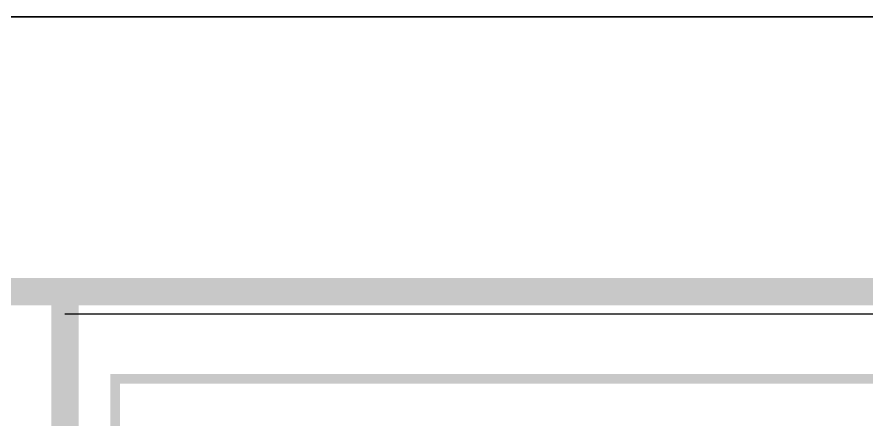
# Model space of a CAD drawing. Extents: x 815029915 to 815825525, y 579155098 to 579748855.
# Drawn here: x 815398450 to 815401544, y 579612527 to 579613994 of the extents above; entities that cross this region are included whole.
import ezdxf

# ---------------------------------------------------------------- set-up
doc = ezdxf.new("R2010")
doc.units = 0
doc.header["$LTSCALE"] = 100
doc.header["$MEASUREMENT"] = 0
for name, color, linetype in [('TK', 7, 'Continuous'), ('ZG-图框层', 4, 'Continuous'), ('zm', 1, 'Continuous')]:
    doc.layers.add(name, color=color, linetype=linetype)

# ---------------------------------------------------------------- blocks, each defined once
blk = doc.blocks.new('CCIAD-TK-A0-图签')
at = {"layer": 'TK', "const_width": 1}
blk.add_lwpolyline([(1124.286, 10.457), (1124.286, 831)], dxfattribs=at)
at = {"layer": 'TK', "const_width": 0.347}
for points in [[(1126.117, 770.234), (1177.387, 770.234), (1177.387, 828.289), (1126.117, 828.289)], [(1126.117, 828.289), (1177.387, 828.289), (1177.387, 828.289), (1126.117, 828.289)]]:
    blk.add_lwpolyline(points, close=True, dxfattribs=at)
blk = doc.blocks.new('ll')
at = {"layer": 'ZG-图框层'}
blk.add_lwpolyline([(815136770.1, 579524220), (815255670.1, 579524220), (815255670.1, 579608320), (815136770.1, 579608320)], close=True, dxfattribs=at)

msp = doc.modelspace()

# ---------------------------------------------------------------- linework, layer by layer
at = {"layer": 'TK'}
msp.add_line((815398624.1, 579612912.9), (815404095.5, 579612912.9), dxfattribs=at)
at = {"layer": 'ZG-图框层'}
msp.add_lwpolyline([(815286195.5, 579529893.5), (815405095.5, 579529893.5), (815405095.5, 579613993.5), (815286195.5, 579613993.5)], close=True, dxfattribs=at)
at = {"layer": 'ZG-图框层', "const_width": 100}
msp.add_lwpolyline([(815288695.5, 579530893.5), (815404095.5, 579530893.5), (815404095.5, 579612993.5), (815288695.5, 579612993.5)], close=True, dxfattribs=at)

# ---------------------------------------------------------------- block references
at = {"layer": 'TK', "xscale": 100, "yscale": 100, "zscale": 100}
msp.add_blockref('CCIAD-TK-A0-图签', (815286195.5, 579529847.9), dxfattribs=at)
at = {"layer": 'zm', "color": 1}
msp.add_blockref('ll', (149425.4, 5673.6), dxfattribs=at)

doc.saveas('drawing.dxf')
